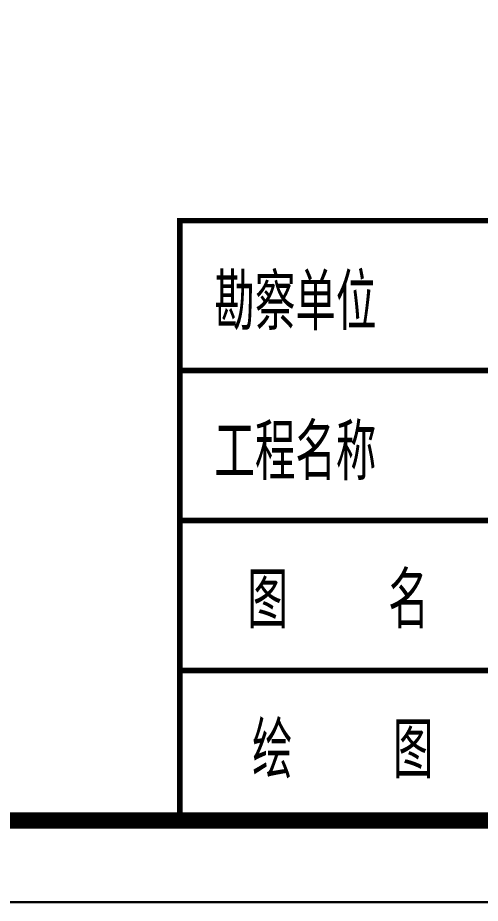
# Model space of a CAD drawing. Header units: millimetres. Extents: x 988 to 1408, y 353 to 650.
# Drawn here: x 1209.3 to 1237.6, y 353.3 to 407.6 of the extents above; entities that cross this region are included whole.
import ezdxf

# ---------------------------------------------------------------- set-up
doc = ezdxf.new("R2010")
doc.units = ezdxf.units.MM
doc.layers.add('不打印', color=7, linetype='Continuous', plot=False)
doc.layers.add('地质-图框', color=7, linetype='Continuous')
doc.styles.get("Standard").update_dxf_attribs({"font": 'txt', "bigfont": 'gbcbig.shx'})

msp = doc.modelspace()

# ---------------------------------------------------------------- linework, layer by layer
at = {"const_width": 0.345}
for points in [[(1219.24, 395.163), (1403.099, 395.163), (1403.099, 358.392), (1219.24, 358.392), (1219.24, 395.163)], [(1219.24, 395.163), (1403.099, 395.163), (1403.099, 358.392), (1219.24, 358.392), (1219.24, 395.163)], [(1219.24, 385.97), (1403.099, 385.97)], [(1219.24, 376.777), (1403.099, 376.777)], [(1219.24, 367.585), (1403.099, 367.585)]]:
    msp.add_lwpolyline(points, dxfattribs=at)
at = {"layer": '不打印', "linetype": 'Continuous', "const_width": 0.15}
msp.add_lwpolyline([(988.099, 353.392), (1408.099, 353.392), (1408.099, 650.392), (988.099, 650.392), (988.099, 353.392)], dxfattribs=at)
at = {"layer": '地质-图框', "linetype": 'Continuous', "const_width": 1}
msp.add_lwpolyline([(993.099, 358.392), (1403.099, 358.392), (1403.099, 645.392), (993.099, 645.392), (993.099, 358.392), (1403.099, 358.392)], dxfattribs=at)

# ---------------------------------------------------------------- texts
for s, p in [('勘察单位', (1221.351, 388.444)), ('工程名称', (1221.351, 379.251)), ('图  名', (1223.377, 370.164)), ('绘  图', (1223.666, 360.971))]:
    msp.add_text(s, height=3.4474).set_placement(p)

doc.saveas('drawing.dxf')
